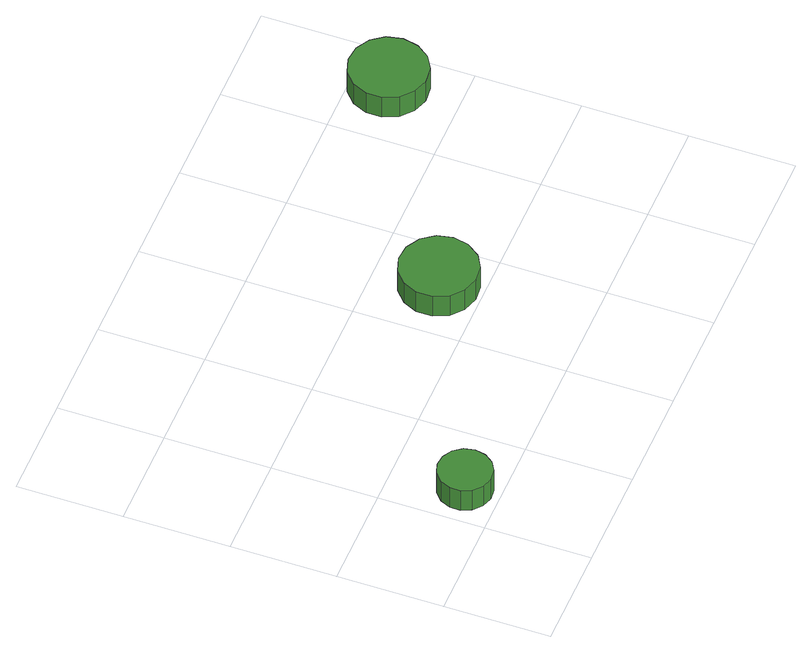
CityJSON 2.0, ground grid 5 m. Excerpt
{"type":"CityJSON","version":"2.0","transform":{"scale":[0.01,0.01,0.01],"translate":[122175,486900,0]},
"CityObjects":{
"tree1":{"type":"SolitaryVegetationObject","attributes":{"function":"something"},"geometry":[{"type":"MultiSurface","lod":"1","boundaries":[[[0,1,2,3,4,5,6,7,8,9,10,11,12,13,14]],[[15,16,17,18,19,20,21,22,23,24,25,26,27,28,29]],[[0,29,28,1]],[[1,28,27,2]],[[2,27,26,3]],[[3,26,25,4]],[[4,25,24,5]],[[5,24,23,6]],[[6,23,22,7]],[[7,22,21,8]],[[8,21,20,9]],[[9,20,19,10]],[[10,19,18,11]],[[11,18,17,12]],[[12,17,16,13]],[[13,16,15,14]],[[14,15,29,0]]]}]},
"tree2":{"type":"SolitaryVegetationObject","attributes":{"function":"something"},"geometry":[{"type":"MultiSurface","lod":"1","boundaries":[[[30,31,32,33,34,35,36,37,38,39,40,41,42,43,44]],[[45,46,47,48,49,50,51,52,53,54,55,56,57,58,59]],[[30,59,58,31]],[[31,58,57,32]],[[32,57,56,33]],[[33,56,55,34]],[[34,55,54,35]],[[35,54,53,36]],[[36,53,52,37]],[[37,52,51,38]],[[38,51,50,39]],[[39,50,49,40]],[[40,49,48,41]],[[41,48,47,42]],[[42,47,46,43]],[[43,46,45,44]],[[44,45,59,30]]]}]},
"tree3":{"type":"SolitaryVegetationObject","attributes":{"function":"something"},"geometry":[{"type":"MultiSurface","lod":"1","boundaries":[[[60,61,62,63,64,65,66,67,68,69,70,71,72,73,74]],[[75,76,77,78,79,80,81,82,83,84,85,86,87,88,89]],[[60,89,88,61]],[[61,88,87,62]],[[62,87,86,63]],[[63,86,85,64]],[[64,85,84,65]],[[65,84,83,66]],[[66,83,82,67]],[[67,82,81,68]],[[68,81,80,69]],[[69,80,79,70]],[[70,79,78,71]],[[71,78,77,72]],[[72,77,76,73]],[[73,76,75,74]],[[74,75,89,60]]]}]}
},
"vertices":[
[315,165,186],[304,216,186],[273,259,186],[227,285,186],[175,291,186],[125,275,186],[86,239,186],[64,191,186],[64,139,186],[86,90,186],[125,55,186],[175,39,186],[227,44,186],[273,71,186],[304,113,186],[304,113,61],[273,71,61],[227,44,61],[175,39,61],[125,55,61],[86,90,61],[64,139,61],[64,191,61],[86,239,61],[125,275,61],[175,291,61],[227,285,61],[273,259,61],[304,216,61],[315,165,61],
[1458,703,191],[1442,777,191],[1397,839,191],[1331,877,191],[1256,885,191],[1183,861,191],[1127,810,191],[1096,741,191],[1096,665,191],[1127,595,191],[1183,545,191],[1256,521,191],[1331,529,191],[1397,567,191],[1442,629,191],[1442,629,66],[1397,567,66],[1331,529,66],[1256,521,66],[1183,545,66],[1127,595,66],[1096,665,66],[1096,741,66],[1127,810,66],[1183,861,66],[1256,885,66],[1331,877,66],[1397,839,66],[1442,777,66],[1458,703,66],
[2483,1330,193],[2467,1405,193],[2423,1466,193],[2357,1504,193],[2281,1512,193],[2209,1489,193],[2152,1438,193],[2122,1368,193],[2122,1292,193],[2152,1223,193],[2209,1172,193],[2281,1148,193],[2357,1156,193],[2423,1194,193],[2467,1256,193],[2467,1256,68],[2423,1194,68],[2357,1156,68],[2281,1148,68],[2209,1172,68],[2152,1223,68],[2122,1292,68],[2122,1368,68],[2152,1438,68],[2209,1489,68],[2281,1512,68],[2357,1504,68],[2423,1466,68],[2467,1405,68],[2483,1330,68]
]}
